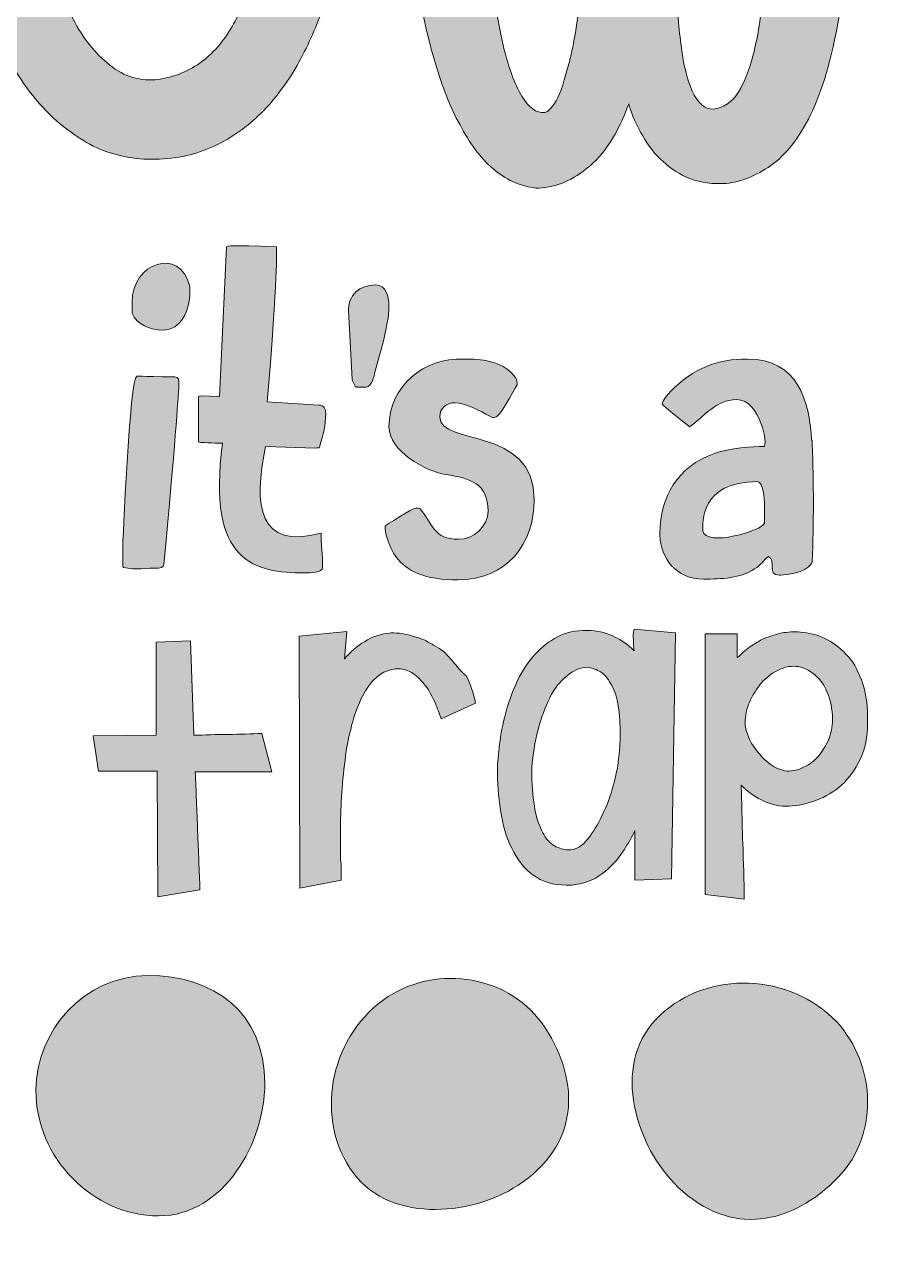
# Model space of a CAD drawing. Header units: inches. Extents: x 105 to 329, y 59 to 370.
# Drawn here: x 218.9 to 328.7, y 59.4 to 214.9 of the extents above; entities that cross this region are included whole.
import ezdxf

# ---------------------------------------------------------------- set-up
doc = ezdxf.new("R2010")
doc.units = ezdxf.units.IN
doc.header["$MEASUREMENT"] = 0
doc.layers.add('Calque 1', color=7, linetype='Continuous')

# ---------------------------------------------------------------- blocks, each defined once
blk = doc.blocks.new('block 4')
at = {"layer": 'Calque 1', "true_color": 0xe30613}
h = blk.add_hatch(color=12, dxfattribs=at)
h.dxf.hatch_style = 2
edge = h.paths.add_edge_path()
edge.add_spline(control_points=[(290.9, 233.7), (290.8, 227.9), (290.6, 223.1), (290.2, 219.3), (289.8, 215.5), (289.3, 212.4), (288.7, 210.1), (288.1, 207.8), (287.6, 206.1), (287, 205.1), (286.4, 204.1), (285.9, 203.6), (285.5, 203.6), (284.5, 203.5), (283.5, 204.2), (282.6, 205.7), (281.7, 207.2), (280.8, 209.6), (280.1, 212.8), (279.4, 216), (278.8, 220.2), (278.4, 225.3), (278, 230.4), (277.8, 236.5), (277.8, 243.7), (277.8, 245), (277.8, 246.6), (277.8, 248.2), (277.8, 249.9), (277.9, 251.6), (277.9, 253.5), (277.9, 255.3), (278, 257.2), (278.1, 259), (278.2, 260.8), (278.3, 262.6), (278.4, 264.2), (278.4, 264.2), (266.2, 261.7), (266.2, 261.7), (266.2, 258.8), (266.3, 255.7), (266.4, 252.2), (266.5, 248.8), (266.7, 245.2), (266.9, 241.6), (267.1, 238), (267.4, 234.3), (267.8, 230.5), (268.2, 226.8), (268.7, 223.2), (269.3, 219.7), (269.9, 216.3), (270.6, 213), (271.5, 210), (272.4, 207), (273.4, 204.3), (274.7, 202), (275.9, 199.7), (277.3, 197.8), (278.9, 196.4), (280.5, 195), (282.3, 194.2), (284.4, 193.9), (286.6, 193.9), (288.8, 194.7), (290.9, 196.4), (293.1, 198.1), (294.9, 200.8), (296.3, 204.7), (296.7, 203.3), (297.3, 201.9), (298.1, 200.6), (298.8, 199.3), (299.7, 198.2), (300.7, 197.3), (301.7, 196.4), (302.9, 195.6), (304.2, 195.1), (305.5, 194.6), (307.1, 194.4), (308.8, 194.5), (310.7, 194.7), (312.6, 195.5), (314.5, 196.8), (316.4, 198.1), (318.1, 200.3), (319.6, 203.3), (321.1, 206.4), (322.3, 210.5), (323.2, 215.7), (324.1, 220.9), (324.6, 227.6), (324.6, 235.7), (324.6, 239.5), (324.5, 243.8), (324.2, 248.5), (324, 253.2), (323.6, 258.5), (323.2, 264.4), (323.2, 264.4), (312.3, 265.4), (312.3, 265.4), (312.3, 265), (312.4, 264.3), (312.4, 263.6), (312.4, 262.8), (312.5, 262), (312.5, 261.2), (312.5, 260.4), (312.6, 259.5), (312.6, 258.7), (312.6, 257.9), (312.7, 257.1), (312.7, 256.5), (312.9, 252.6), (313.2, 248.4), (313.5, 243.7), (313.8, 239.1), (313.9, 234.4), (313.9, 229.7), (313.9, 226.4), (313.8, 223.3), (313.6, 220.4), (313.4, 217.4), (313.1, 214.8), (312.6, 212.5), (312.1, 210.2), (311.5, 208.3), (310.7, 206.8), (309.9, 205.3), (308.9, 204.4), (307.6, 204.1), (306.4, 203.8), (305.5, 204.4), (304.7, 205.8), (304, 207.2), (303.4, 209.1), (303.1, 211.5), (302.8, 213.8), (302.5, 216.4), (302.4, 219.1), (302.3, 221.9), (302.3, 224.4), (302.3, 226.8), (302.3, 226.8), (302.3, 234.3), (302.3, 234.3), (302.3, 234.3), (290.9, 233.7), (290.9, 233.7)], knot_values=[0, 0, 0, 0, 1, 1, 1, 2, 2, 2, 3, 3, 3, 4, 4, 4, 5, 5, 5, 6, 6, 6, 7, 7, 7, 8, 8, 8, 9, 9, 9, 10, 10, 10, 11, 11, 11, 12, 12, 12, 13, 13, 13, 14, 14, 14, 15, 15, 15, 16, 16, 16, 17, 17, 17, 18, 18, 18, 19, 19, 19, 20, 20, 20, 21, 21, 21, 22, 22, 22, 23, 23, 23, 24, 24, 24, 25, 25, 25, 26, 26, 26, 27, 27, 27, 28, 28, 28, 29, 29, 29, 30, 30, 30, 31, 31, 31, 32, 32, 32, 33, 33, 33, 34, 34, 34, 35, 35, 35, 36, 36, 36, 37, 37, 37, 38, 38, 38, 39, 39, 39, 40, 40, 40, 41, 41, 41, 42, 42, 42, 43, 43, 43, 44, 44, 44, 45, 45, 45, 46, 46, 46, 47, 47, 47, 48, 48, 48, 49, 49, 49, 50, 50, 50, 50], degree=3, periodic=1)
h = blk.add_hatch(color=12, dxfattribs=at)
h.dxf.hatch_style = 2
edge = h.paths.add_edge_path()
edge.add_spline(control_points=[(211.5, 226.4), (211.9, 223.7), (212.6, 221), (213.5, 218.3), (214.4, 215.6), (215.5, 213), (216.9, 210.5), (218.2, 208), (219.8, 205.8), (221.6, 203.9), (223.4, 202), (225.5, 200.5), (227.7, 199.3), (230, 198.2), (232.5, 197.6), (235.2, 197.6), (238, 197.6), (240.5, 198.1), (242.8, 199.1), (245.1, 200.1), (247.1, 201.5), (248.9, 203.2), (250.7, 204.9), (252.2, 206.9), (253.6, 209.2), (254.9, 211.5), (256, 213.8), (256.9, 216.3), (257.8, 218.8), (258.4, 221.3), (258.8, 223.8), (259.2, 226.3), (259.4, 228.7), (259.4, 231), (259.4, 235), (258.9, 238.9), (257.9, 242.7), (256.9, 246.5), (255.3, 249.9), (253.3, 252.8), (251.2, 255.8), (248.7, 258.1), (245.6, 259.9), (242.5, 261.7), (238.9, 262.6), (234.8, 262.6), (234, 262.6), (233.2, 262.6), (232.5, 262.5), (231.8, 262.5), (231, 262.4), (230.3, 262.3), (226.8, 261.8), (223.8, 260.6), (221.4, 258.8), (218.9, 257), (216.9, 254.9), (215.3, 252.3), (213.7, 249.7), (212.6, 246.8), (211.8, 243.7), (211.1, 240.5), (210.7, 237.2), (210.7, 233.9), (210.8, 231.6), (211, 229.1), (211.5, 226.4)], knot_values=[0, 0, 0, 0, 1, 1, 1, 2, 2, 2, 3, 3, 3, 4, 4, 4, 5, 5, 5, 6, 6, 6, 7, 7, 7, 8, 8, 8, 9, 9, 9, 10, 10, 10, 11, 11, 11, 12, 12, 12, 13, 13, 13, 14, 14, 14, 15, 15, 15, 16, 16, 16, 17, 17, 17, 18, 18, 18, 19, 19, 19, 20, 20, 20, 21, 21, 21, 22, 22, 22, 22], degree=3, periodic=1)
edge = h.paths.add_edge_path()
edge.add_spline(control_points=[(222.1, 239.3), (222.6, 241.7), (223.4, 243.9), (224.5, 245.7), (225.5, 247.6), (226.8, 249.1), (228.4, 250.3), (229.9, 251.5), (231.7, 252.1), (233.7, 252.2), (236.2, 252.3), (238.4, 251.8), (240.2, 250.5), (242.1, 249.2), (243.7, 247.5), (245, 245.3), (246.3, 243.1), (247.3, 240.6), (247.9, 237.7), (248.5, 234.8), (248.9, 232), (248.9, 229.1), (248.9, 226.6), (248.7, 224.2), (248.2, 221.8), (247.7, 219.4), (246.9, 217.2), (245.9, 215.3), (244.9, 213.4), (243.6, 211.7), (242, 210.4), (240.4, 209.1), (238.6, 208.3), (236.5, 207.9), (234.2, 207.5), (232.1, 208), (230.2, 209.4), (228.3, 210.8), (226.7, 212.7), (225.4, 215.1), (224.1, 217.5), (223, 220.2), (222.3, 223.2), (221.6, 226.2), (221.2, 229.1), (221.2, 231.9), (221.3, 234.5), (221.6, 236.9), (222.1, 239.3)], knot_values=[0, 0, 0, 0, 1, 1, 1, 2, 2, 2, 3, 3, 3, 4, 4, 4, 5, 5, 5, 6, 6, 6, 7, 7, 7, 8, 8, 8, 9, 9, 9, 10, 10, 10, 11, 11, 11, 12, 12, 12, 13, 13, 13, 14, 14, 14, 15, 15, 15, 16, 16, 16, 16], degree=3, periodic=1)
at = {"layer": 'Calque 1', "lineweight": 0}
for points, knots in [([(290.9, 233.7), (290.8, 227.9), (290.6, 223.1), (290.2, 219.3), (289.8, 215.5), (289.3, 212.4), (288.7, 210.1), (288.1, 207.8), (287.6, 206.1), (287, 205.1), (286.4, 204.1), (285.9, 203.6), (285.5, 203.6), (284.5, 203.5), (283.5, 204.2), (282.6, 205.7), (281.7, 207.2), (280.8, 209.6), (280.1, 212.8), (279.4, 216), (278.8, 220.2), (278.4, 225.3), (278, 230.4), (277.8, 236.5), (277.8, 243.7), (277.8, 245), (277.8, 246.6), (277.8, 248.2), (277.8, 249.9), (277.9, 251.6), (277.9, 253.5), (277.9, 255.3), (278, 257.2), (278.1, 259), (278.2, 260.8), (278.3, 262.6), (278.4, 264.2), (278.4, 264.2), (266.2, 261.7), (266.2, 261.7), (266.2, 258.8), (266.3, 255.7), (266.4, 252.2), (266.5, 248.8), (266.7, 245.2), (266.9, 241.6), (267.1, 238), (267.4, 234.3), (267.8, 230.5), (268.2, 226.8), (268.7, 223.2), (269.3, 219.7), (269.9, 216.3), (270.6, 213), (271.5, 210), (272.4, 207), (273.4, 204.3), (274.7, 202), (275.9, 199.7), (277.3, 197.8), (278.9, 196.4), (280.5, 195), (282.3, 194.2), (284.4, 193.9), (286.6, 193.9), (288.8, 194.7), (290.9, 196.4), (293.1, 198.1), (294.9, 200.8), (296.3, 204.7), (296.7, 203.3), (297.3, 201.9), (298.1, 200.6), (298.8, 199.3), (299.7, 198.2), (300.7, 197.3), (301.7, 196.4), (302.9, 195.6), (304.2, 195.1), (305.5, 194.6), (307.1, 194.4), (308.8, 194.5), (310.7, 194.7), (312.6, 195.5), (314.5, 196.8), (316.4, 198.1), (318.1, 200.3), (319.6, 203.3), (321.1, 206.4), (322.3, 210.5), (323.2, 215.7), (324.1, 220.9), (324.6, 227.6), (324.6, 235.7), (324.6, 239.5), (324.5, 243.8), (324.2, 248.5), (324, 253.2), (323.6, 258.5), (323.2, 264.4), (323.2, 264.4), (312.3, 265.4), (312.3, 265.4), (312.3, 265), (312.4, 264.3), (312.4, 263.6), (312.4, 262.8), (312.5, 262), (312.5, 261.2), (312.5, 260.4), (312.6, 259.5), (312.6, 258.7), (312.6, 257.9), (312.7, 257.1), (312.7, 256.5), (312.9, 252.6), (313.2, 248.4), (313.5, 243.7), (313.8, 239.1), (313.9, 234.4), (313.9, 229.7), (313.9, 226.4), (313.8, 223.3), (313.6, 220.4), (313.4, 217.4), (313.1, 214.8), (312.6, 212.5), (312.1, 210.2), (311.5, 208.3), (310.7, 206.8), (309.9, 205.3), (308.9, 204.4), (307.6, 204.1), (306.4, 203.8), (305.5, 204.4), (304.7, 205.8), (304, 207.2), (303.4, 209.1), (303.1, 211.5), (302.8, 213.8), (302.5, 216.4), (302.4, 219.1), (302.3, 221.9), (302.3, 224.4), (302.3, 226.8), (302.3, 226.8), (302.3, 234.3), (302.3, 234.3), (302.3, 234.3), (290.9, 233.7), (290.9, 233.7)], [0, 0, 0, 0, 1, 1, 1, 2, 2, 2, 3, 3, 3, 4, 4, 4, 5, 5, 5, 6, 6, 6, 7, 7, 7, 8, 8, 8, 9, 9, 9, 10, 10, 10, 11, 11, 11, 12, 12, 12, 13, 13, 13, 14, 14, 14, 15, 15, 15, 16, 16, 16, 17, 17, 17, 18, 18, 18, 19, 19, 19, 20, 20, 20, 21, 21, 21, 22, 22, 22, 23, 23, 23, 24, 24, 24, 25, 25, 25, 26, 26, 26, 27, 27, 27, 28, 28, 28, 29, 29, 29, 30, 30, 30, 31, 31, 31, 32, 32, 32, 33, 33, 33, 34, 34, 34, 35, 35, 35, 36, 36, 36, 37, 37, 37, 38, 38, 38, 39, 39, 39, 40, 40, 40, 41, 41, 41, 42, 42, 42, 43, 43, 43, 44, 44, 44, 45, 45, 45, 46, 46, 46, 47, 47, 47, 48, 48, 48, 49, 49, 49, 50, 50, 50, 50]), ([(211.5, 226.4), (211.9, 223.7), (212.6, 221), (213.5, 218.3), (214.4, 215.6), (215.5, 213), (216.9, 210.5), (218.2, 208), (219.8, 205.8), (221.6, 203.9), (223.4, 202), (225.5, 200.5), (227.7, 199.3), (230, 198.2), (232.5, 197.6), (235.2, 197.6), (238, 197.6), (240.5, 198.1), (242.8, 199.1), (245.1, 200.1), (247.1, 201.5), (248.9, 203.2), (250.7, 204.9), (252.2, 206.9), (253.6, 209.2), (254.9, 211.5), (256, 213.8), (256.9, 216.3), (257.8, 218.8), (258.4, 221.3), (258.8, 223.8), (259.2, 226.3), (259.4, 228.7), (259.4, 231), (259.4, 235), (258.9, 238.9), (257.9, 242.7), (256.9, 246.5), (255.3, 249.9), (253.3, 252.8), (251.2, 255.8), (248.7, 258.1), (245.6, 259.9), (242.5, 261.7), (238.9, 262.6), (234.8, 262.6), (234, 262.6), (233.2, 262.6), (232.5, 262.5), (231.8, 262.5), (231, 262.4), (230.3, 262.3), (226.8, 261.8), (223.8, 260.6), (221.4, 258.8), (218.9, 257), (216.9, 254.9), (215.3, 252.3), (213.7, 249.7), (212.6, 246.8), (211.8, 243.7), (211.1, 240.5), (210.7, 237.2), (210.7, 233.9), (210.8, 231.6), (211, 229.1), (211.5, 226.4)], [0, 0, 0, 0, 1, 1, 1, 2, 2, 2, 3, 3, 3, 4, 4, 4, 5, 5, 5, 6, 6, 6, 7, 7, 7, 8, 8, 8, 9, 9, 9, 10, 10, 10, 11, 11, 11, 12, 12, 12, 13, 13, 13, 14, 14, 14, 15, 15, 15, 16, 16, 16, 17, 17, 17, 18, 18, 18, 19, 19, 19, 20, 20, 20, 21, 21, 21, 22, 22, 22, 22]), ([(222.1, 239.3), (222.6, 241.7), (223.4, 243.9), (224.5, 245.7), (225.5, 247.6), (226.8, 249.1), (228.4, 250.3), (229.9, 251.5), (231.7, 252.1), (233.7, 252.2), (236.2, 252.3), (238.4, 251.8), (240.2, 250.5), (242.1, 249.2), (243.7, 247.5), (245, 245.3), (246.3, 243.1), (247.3, 240.6), (247.9, 237.7), (248.5, 234.8), (248.9, 232), (248.9, 229.1), (248.9, 226.6), (248.7, 224.2), (248.2, 221.8), (247.7, 219.4), (246.9, 217.2), (245.9, 215.3), (244.9, 213.4), (243.6, 211.7), (242, 210.4), (240.4, 209.1), (238.6, 208.3), (236.5, 207.9), (234.2, 207.5), (232.1, 208), (230.2, 209.4), (228.3, 210.8), (226.7, 212.7), (225.4, 215.1), (224.1, 217.5), (223, 220.2), (222.3, 223.2), (221.6, 226.2), (221.2, 229.1), (221.2, 231.9), (221.3, 234.5), (221.6, 236.9), (222.1, 239.3)], [0, 0, 0, 0, 1, 1, 1, 2, 2, 2, 3, 3, 3, 4, 4, 4, 5, 5, 5, 6, 6, 6, 7, 7, 7, 8, 8, 8, 9, 9, 9, 10, 10, 10, 11, 11, 11, 12, 12, 12, 13, 13, 13, 14, 14, 14, 15, 15, 15, 16, 16, 16, 16])]:
    blk.add_open_spline(points, degree=3, knots=knots, dxfattribs=at)
blk = doc.blocks.new('block 7')
at = {"layer": 'Calque 1', "true_color": 0xffffff}
h = blk.add_hatch(color=7, dxfattribs=at)
h.dxf.hatch_style = 2
edge = h.paths.add_edge_path()
edge.add_spline(control_points=[(232.7, 179.3), (232.7, 179.1), (232.7, 178.1), (232.7, 177.9), (233.2, 176.4), (235.2, 175.7), (236.6, 175.7), (239, 175.7), (240.1, 178.3), (240.1, 180.5), (240.1, 180.7), (240.1, 181.3), (240.1, 181.3), (238.8, 186.5), (232.7, 184.3), (232.7, 179.3)], knot_values=[0, 0, 0, 0, 1, 1, 1, 2, 2, 2, 3, 3, 3, 4, 4, 4, 5, 5, 5, 5], degree=3, periodic=1)
h = blk.add_hatch(color=7, dxfattribs=at)
h.dxf.hatch_style = 2
edge = h.paths.add_edge_path()
edge.add_spline(control_points=[(256.2, 160.6), (256.4, 160.6), (256.7, 160.6), (256.7, 160.7), (257.2, 162.5), (257.5, 163.3), (257.5, 165.1), (257.5, 165.6), (257.3, 166.1), (256.6, 166.1), (256.6, 166.1), (250, 166.5), (250, 166.5), (251.4, 183.1), (251.2, 185.6), (251.2, 186.4), (245.1, 186.6), (245, 186.5), (244.8, 186.4), (244.8, 186.4), (243.9, 167.2), (243.9, 167.2), (243.9, 167.2), (241.5, 167.3), (241.5, 167.3), (241.4, 167.3), (241.2, 167.2), (241.2, 167.2), (241.2, 167.2), (241.2, 161.4), (241.2, 161.4), (241.2, 161.4), (241.4, 161.3), (241.5, 161.3), (241.7, 161.3), (244, 161.2), (244.3, 161.2), (242.2, 145.9), (248.4, 144.6), (254.8, 144.6), (255.5, 144.6), (257.1, 144.6), (257.1, 145.3), (257.1, 146.7), (256.9, 148.5), (256.9, 149.7), (248.9, 147.5), (248.2, 153.2), (249.8, 160.8), (249.8, 160.8), (256.2, 160.6), (256.2, 160.6)], knot_values=[0, 0, 0, 0, 1, 1, 1, 2, 2, 2, 3, 3, 3, 4, 4, 4, 5, 5, 5, 6, 6, 6, 7, 7, 7, 8, 8, 8, 9, 9, 9, 10, 10, 10, 11, 11, 11, 12, 12, 12, 13, 13, 13, 14, 14, 14, 15, 15, 15, 16, 16, 16, 17, 17, 17, 17], degree=3, periodic=1)
h = blk.add_hatch(color=7, dxfattribs=at)
h.dxf.hatch_style = 2
edge = h.paths.add_edge_path()
edge.add_spline(control_points=[(263.9, 181.5), (261.8, 181.5), (260.4, 180.2), (260.4, 178.2), (260.4, 178.2), (260.9, 169.4), (260.9, 169.4), (260.9, 169.3), (261.2, 168.4), (261.5, 168.4), (261.5, 168.4), (262.7, 168.4), (262.7, 168.4), (263.4, 168.4), (263.7, 169.9), (263.8, 170.3), (265.5, 176.3), (265.6, 177.7), (265.6, 179), (265.6, 179.9), (265.2, 181.5), (263.9, 181.5)], knot_values=[0, 0, 0, 0, 1, 1, 1, 2, 2, 2, 3, 3, 3, 4, 4, 4, 5, 5, 5, 6, 6, 6, 7, 7, 7, 7], degree=3, periodic=1)
h = blk.add_hatch(color=7, dxfattribs=at)
h.dxf.hatch_style = 2
edge = h.paths.add_edge_path()
edge.add_spline(control_points=[(265.6, 163.3), (265.6, 160.3), (270.2, 157.6), (272.9, 157.2), (276, 156.7), (278.3, 156.1), (278.3, 152.5), (278.3, 150.5), (276.4, 148.9), (274.5, 148.9), (271.3, 148.9), (271.3, 150.8), (269.6, 152.8), (269.4, 152.9), (269.3, 152.9), (269.1, 152.9), (268.5, 152.9), (265.1, 150.6), (265.1, 150.6), (265.1, 149.7), (265.4, 148.8), (265.6, 148.4), (266.9, 144.6), (270.6, 143.7), (274.4, 143.7), (280.7, 143.7), (284.2, 148.3), (284.2, 154), (284.2, 163.5), (272.1, 160.8), (272.1, 164.6), (272.1, 165.7), (273, 166.4), (274, 166.4), (275.4, 166.4), (277.3, 165.3), (278.5, 164.7), (278.5, 164.7), (278.8, 164.5), (278.8, 164.5), (278.8, 164.5), (279.1, 164.5), (279.1, 164.5), (279.8, 164.5), (281.5, 167.8), (282, 168.7), (282, 168.7), (282, 168.9), (282, 168.9), (282, 169.3), (281.9, 169.5), (281.6, 169.9), (281.6, 169.9), (281.6, 169.9), (281.6, 169.9), (280, 171.8), (277.4, 172), (275.1, 172), (270.2, 172.2), (265.6, 168.6), (265.6, 163.3)], knot_values=[0, 0, 0, 0, 1, 1, 1, 2, 2, 2, 3, 3, 3, 4, 4, 4, 5, 5, 5, 6, 6, 6, 7, 7, 7, 8, 8, 8, 9, 9, 9, 10, 10, 10, 11, 11, 11, 12, 12, 12, 13, 13, 13, 14, 14, 14, 15, 15, 15, 16, 16, 16, 17, 17, 17, 18, 18, 18, 19, 19, 19, 20, 20, 20, 20], degree=3, periodic=1)
h = blk.add_hatch(color=7, dxfattribs=at)
h.dxf.hatch_style = 2
edge = h.paths.add_edge_path()
edge.add_spline(control_points=[(238.7, 168.5), (238.7, 168.5), (238.7, 168.9), (238.7, 169), (238.7, 169.2), (238.7, 169.7), (238.2, 169.7), (233.5, 169.8), (233.4, 169.8), (233.3, 169.8), (232.4, 169.8), (231.5, 147.8), (231.5, 147.8), (231.5, 147.5), (231.5, 145.8), (231.5, 145.4), (231.5, 145.4), (231.6, 145.3), (231.6, 145.3), (233.1, 144.9), (234.6, 145.3), (236.1, 145.2), (236.7, 145.3), (236.8, 145.5), (236.8, 146.1), (238.2, 160.7), (238.6, 167.1), (238.7, 168.5)], knot_values=[0, 0, 0, 0, 1, 1, 1, 2, 2, 2, 3, 3, 3, 4, 4, 4, 5, 5, 5, 6, 6, 6, 7, 7, 7, 8, 8, 8, 9, 9, 9, 9], degree=3, periodic=1)
at = {"layer": 'Calque 1', "lineweight": 0}
for points, knots in [([(232.7, 179.3), (232.7, 179.1), (232.7, 178.1), (232.7, 177.9), (233.2, 176.4), (235.2, 175.7), (236.6, 175.7), (239, 175.7), (240.1, 178.3), (240.1, 180.5), (240.1, 180.7), (240.1, 181.3), (240.1, 181.3), (238.8, 186.5), (232.7, 184.3), (232.7, 179.3)], [0, 0, 0, 0, 1, 1, 1, 2, 2, 2, 3, 3, 3, 4, 4, 4, 5, 5, 5, 5]), ([(256.2, 160.6), (256.4, 160.6), (256.7, 160.6), (256.7, 160.7), (257.2, 162.5), (257.5, 163.3), (257.5, 165.1), (257.5, 165.6), (257.3, 166.1), (256.6, 166.1), (256.6, 166.1), (250, 166.5), (250, 166.5), (251.4, 183.1), (251.2, 185.6), (251.2, 186.4), (245.1, 186.6), (245, 186.5), (244.8, 186.4), (244.8, 186.4), (243.9, 167.2), (243.9, 167.2), (243.9, 167.2), (241.5, 167.3), (241.5, 167.3), (241.4, 167.3), (241.2, 167.2), (241.2, 167.2), (241.2, 167.2), (241.2, 161.4), (241.2, 161.4), (241.2, 161.4), (241.4, 161.3), (241.5, 161.3), (241.7, 161.3), (244, 161.2), (244.3, 161.2), (242.2, 145.9), (248.4, 144.6), (254.8, 144.6), (255.5, 144.6), (257.1, 144.6), (257.1, 145.3), (257.1, 146.7), (256.9, 148.5), (256.9, 149.7), (248.9, 147.5), (248.2, 153.2), (249.8, 160.8), (249.8, 160.8), (256.2, 160.6), (256.2, 160.6)], [0, 0, 0, 0, 1, 1, 1, 2, 2, 2, 3, 3, 3, 4, 4, 4, 5, 5, 5, 6, 6, 6, 7, 7, 7, 8, 8, 8, 9, 9, 9, 10, 10, 10, 11, 11, 11, 12, 12, 12, 13, 13, 13, 14, 14, 14, 15, 15, 15, 16, 16, 16, 17, 17, 17, 17]), ([(263.9, 181.5), (261.8, 181.5), (260.4, 180.2), (260.4, 178.2), (260.4, 178.2), (260.9, 169.4), (260.9, 169.4), (260.9, 169.3), (261.2, 168.4), (261.5, 168.4), (261.5, 168.4), (262.7, 168.4), (262.7, 168.4), (263.4, 168.4), (263.7, 169.9), (263.8, 170.3), (265.5, 176.3), (265.6, 177.7), (265.6, 179), (265.6, 179.9), (265.2, 181.5), (263.9, 181.5)], [0, 0, 0, 0, 1, 1, 1, 2, 2, 2, 3, 3, 3, 4, 4, 4, 5, 5, 5, 6, 6, 6, 7, 7, 7, 7]), ([(265.6, 163.3), (265.6, 160.3), (270.2, 157.6), (272.9, 157.2), (276, 156.7), (278.3, 156.1), (278.3, 152.5), (278.3, 150.5), (276.4, 148.9), (274.5, 148.9), (271.3, 148.9), (271.3, 150.8), (269.6, 152.8), (269.4, 152.9), (269.3, 152.9), (269.1, 152.9), (268.5, 152.9), (265.1, 150.6), (265.1, 150.6), (265.1, 149.7), (265.4, 148.8), (265.6, 148.4), (266.9, 144.6), (270.6, 143.7), (274.4, 143.7), (280.7, 143.7), (284.2, 148.3), (284.2, 154), (284.2, 163.5), (272.1, 160.8), (272.1, 164.6), (272.1, 165.7), (273, 166.4), (274, 166.4), (275.4, 166.4), (277.3, 165.3), (278.5, 164.7), (278.5, 164.7), (278.8, 164.5), (278.8, 164.5), (278.8, 164.5), (279.1, 164.5), (279.1, 164.5), (279.8, 164.5), (281.5, 167.8), (282, 168.7), (282, 168.7), (282, 168.9), (282, 168.9), (282, 169.3), (281.9, 169.5), (281.6, 169.9), (281.6, 169.9), (281.6, 169.9), (281.6, 169.9), (280, 171.8), (277.4, 172), (275.1, 172), (270.2, 172.2), (265.6, 168.6), (265.6, 163.3)], [0, 0, 0, 0, 1, 1, 1, 2, 2, 2, 3, 3, 3, 4, 4, 4, 5, 5, 5, 6, 6, 6, 7, 7, 7, 8, 8, 8, 9, 9, 9, 10, 10, 10, 11, 11, 11, 12, 12, 12, 13, 13, 13, 14, 14, 14, 15, 15, 15, 16, 16, 16, 17, 17, 17, 18, 18, 18, 19, 19, 19, 20, 20, 20, 20]), ([(238.7, 168.5), (238.7, 168.5), (238.7, 168.9), (238.7, 169), (238.7, 169.2), (238.7, 169.7), (238.2, 169.7), (233.5, 169.8), (233.4, 169.8), (233.3, 169.8), (232.4, 169.8), (231.5, 147.8), (231.5, 147.8), (231.5, 147.5), (231.5, 145.8), (231.5, 145.4), (231.5, 145.4), (231.6, 145.3), (231.6, 145.3), (233.1, 144.9), (234.6, 145.3), (236.1, 145.2), (236.7, 145.3), (236.8, 145.5), (236.8, 146.1), (238.2, 160.7), (238.6, 167.1), (238.7, 168.5)], [0, 0, 0, 0, 1, 1, 1, 2, 2, 2, 3, 3, 3, 4, 4, 4, 5, 5, 5, 6, 6, 6, 7, 7, 7, 8, 8, 8, 9, 9, 9, 9])]:
    blk.add_open_spline(points, degree=3, knots=knots, dxfattribs=at)
blk = doc.blocks.new('block 8')
at = {"layer": 'Calque 1', "true_color": 0xffffff}
h = blk.add_hatch(color=7, dxfattribs=at)
h.dxf.hatch_style = 2
edge = h.paths.add_edge_path()
edge.add_spline(control_points=[(273.5, 133.6), (272.9, 134.3), (272.2, 134.9), (271.4, 135.3), (270.7, 135.7), (270, 136.1), (269.3, 136.3), (268.6, 136.5), (268, 136.7), (267.4, 136.8), (266.8, 136.9), (266.3, 136.9), (265.9, 136.9), (264.6, 136.8), (263.4, 136.4), (262.5, 135.8), (261.5, 135.2), (260.7, 134.5), (259.9, 133.6), (259.9, 133.6), (260.2, 137.1), (260.2, 137.1), (260.2, 137.1), (254.1, 136.5), (254.1, 136.5), (254.1, 136.5), (254.2, 104.2), (254.2, 104.2), (254.2, 104.2), (259.5, 105.2), (259.5, 105.2), (259.5, 105.5), (259.5, 105.8), (259.5, 106.3), (259.5, 106.7), (259.5, 107.2), (259.4, 107.8), (259.4, 108.3), (259.4, 108.9), (259.4, 109.4), (259.4, 110), (259.4, 110.5), (259.4, 111), (259.4, 112.3), (259.4, 113.8), (259.5, 115.3), (259.6, 116.8), (259.7, 118.4), (259.9, 120), (260.1, 121.6), (260.3, 123.1), (260.7, 124.5), (261, 126), (261.5, 127.2), (262, 128.4), (262.5, 129.5), (263.2, 130.5), (264, 131.2), (264.8, 131.9), (265.7, 132.3), (266.8, 132.3), (267.5, 132.3), (268.1, 132.1), (268.7, 131.7), (269.3, 131.3), (269.8, 130.7), (270.3, 130.1), (270.8, 129.5), (271.1, 128.7), (271.5, 128), (271.8, 127.2), (272.1, 126.5), (272.3, 125.9), (272.3, 125.9), (276.7, 127.9), (276.7, 127.9), (276.4, 129.2), (276, 130.4), (275.5, 131.4), (274.7, 132), (274.1, 132.9), (273.5, 133.6)], knot_values=[0, 0, 0, 0, 1, 1, 1, 2, 2, 2, 3, 3, 3, 4, 4, 4, 5, 5, 5, 6, 6, 6, 7, 7, 7, 8, 8, 8, 9, 9, 9, 10, 10, 10, 11, 11, 11, 12, 12, 12, 13, 13, 13, 14, 14, 14, 15, 15, 15, 16, 16, 16, 17, 17, 17, 18, 18, 18, 19, 19, 19, 20, 20, 20, 21, 21, 21, 22, 22, 22, 23, 23, 23, 24, 24, 24, 25, 25, 25, 26, 26, 26, 27, 27, 27, 27], degree=3, periodic=1)
h = blk.add_hatch(color=7, dxfattribs=at)
h.dxf.hatch_style = 2
edge = h.paths.add_edge_path()
edge.add_spline(control_points=[(296.9, 136), (296.9, 135.5), (296.9, 135), (297, 134.6), (296.2, 135.4), (295.4, 136), (294.5, 136.4), (293.6, 136.9), (292.6, 137.1), (291.5, 137.2), (290, 137.3), (288.7, 137.1), (287.6, 136.6), (286.5, 136.1), (285.5, 135.4), (284.6, 134.5), (283.7, 133.6), (283, 132.5), (282.3, 131.3), (281.7, 130.1), (281.2, 128.8), (280.8, 127.5), (280.4, 126.2), (280.1, 124.9), (279.9, 123.6), (279.7, 122.3), (279.6, 121.1), (279.5, 120.1), (279.5, 119.9), (279.5, 119.7), (279.5, 119.5), (279.5, 119.3), (279.5, 119.1), (279.5, 118.9), (279.5, 117.1), (279.7, 115.3), (280, 113.5), (280.3, 111.7), (280.8, 110.2), (281.6, 108.8), (282.3, 107.4), (283.3, 106.3), (284.5, 105.6), (285.7, 104.8), (287.2, 104.5), (289, 104.6), (290, 104.7), (290.8, 104.9), (291.7, 105.3), (292.5, 105.7), (293.2, 106.2), (293.9, 106.9), (294.6, 107.5), (295.2, 108.3), (295.7, 109.1), (296.2, 109.9), (296.7, 110.7), (297.1, 111.6), (297.1, 111.6), (297.1, 105.2), (297.1, 105.2), (297.1, 105.2), (301.8, 105.4), (301.8, 105.4), (301.8, 105.4), (302.3, 136.9), (302.3, 136.9), (302.3, 136.9), (297, 137.4), (297, 137.4), (296.8, 136.9), (296.9, 136.5), (296.9, 136)], knot_values=[0, 0, 0, 0, 1, 1, 1, 2, 2, 2, 3, 3, 3, 4, 4, 4, 5, 5, 5, 6, 6, 6, 7, 7, 7, 8, 8, 8, 9, 9, 9, 10, 10, 10, 11, 11, 11, 12, 12, 12, 13, 13, 13, 14, 14, 14, 15, 15, 15, 16, 16, 16, 17, 17, 17, 18, 18, 18, 19, 19, 19, 20, 20, 20, 21, 21, 21, 22, 22, 22, 23, 23, 23, 24, 24, 24, 24], degree=3, periodic=1)
edge = h.paths.add_edge_path()
edge.add_spline(control_points=[(295, 120.8), (294.9, 119.6), (294.6, 118.3), (294.2, 116.9), (293.8, 115.5), (293.3, 114.3), (292.7, 113.1), (292.1, 111.9), (291.5, 111), (290.8, 110.2), (290.1, 109.4), (289.4, 109.1), (288.6, 109.1), (288, 109.1), (287.4, 109.3), (286.8, 109.6), (286.2, 110), (285.7, 110.5), (285.3, 111.3), (284.9, 112.1), (284.5, 113.1), (284.3, 114.3), (284.1, 115.5), (283.9, 117), (283.9, 118.7), (283.9, 118.8), (283.9, 119), (283.9, 119.2), (283.9, 119.4), (283.9, 119.6), (283.9, 119.7), (284, 121.3), (284.3, 122.9), (284.7, 124.5), (285.1, 126), (285.6, 127.4), (286.2, 128.6), (286.8, 129.8), (287.5, 130.7), (288.4, 131.4), (289.2, 132.1), (290.1, 132.5), (291.1, 132.5), (291.7, 132.4), (292.2, 132.2), (292.7, 131.9), (293.2, 131.6), (293.6, 131.1), (294, 130.4), (294.4, 129.8), (294.7, 128.9), (294.9, 127.9), (295.1, 126.9), (295.2, 125.7), (295.2, 124.3), (295.2, 123.4), (295.2, 122.2), (295, 120.8)], knot_values=[0, 0, 0, 0, 1, 1, 1, 2, 2, 2, 3, 3, 3, 4, 4, 4, 5, 5, 5, 6, 6, 6, 7, 7, 7, 8, 8, 8, 9, 9, 9, 10, 10, 10, 11, 11, 11, 12, 12, 12, 13, 13, 13, 14, 14, 14, 15, 15, 15, 16, 16, 16, 17, 17, 17, 18, 18, 18, 19, 19, 19, 19], degree=3, periodic=1)
h = blk.add_hatch(color=7, dxfattribs=at)
h.dxf.hatch_style = 2
edge = h.paths.add_edge_path()
edge.add_spline(control_points=[(326.1, 130.9), (325.6, 132.2), (325, 133.4), (324.1, 134.2), (323.3, 135.1), (322.4, 135.7), (321.4, 136.2), (320.4, 136.7), (319.3, 136.9), (318.3, 137), (317.5, 137.1), (316.6, 137), (315.9, 136.9), (315.1, 136.7), (314.4, 136.5), (313.7, 136.2), (313, 135.9), (312.4, 135.5), (311.8, 135.1), (311.2, 134.7), (310.7, 134.2), (310.2, 133.7), (310.2, 133.7), (310.2, 136.8), (310.2, 136.8), (310.2, 136.8), (306.1, 136.8), (306.1, 136.8), (306.1, 136.8), (306.1, 103.4), (306.1, 103.4), (306.1, 103.4), (311.1, 102.8), (311.1, 102.8), (311.1, 105.1), (311, 107.5), (310.9, 110), (310.8, 112.5), (310.8, 115), (310.7, 117.4), (311.5, 116.6), (312.3, 116), (313.3, 115.5), (314.3, 115), (315.3, 114.7), (316.4, 114.7), (317.5, 114.7), (318.7, 114.9), (319.9, 115.3), (321.1, 115.7), (322.2, 116.3), (323.2, 117.1), (324.2, 117.9), (325, 119), (325.7, 120.2), (326.4, 121.5), (326.8, 123), (326.9, 124.7), (326.9, 124.9), (326.9, 125.2), (326.9, 125.5), (326.9, 125.8), (326.9, 126), (326.9, 126.2), (326.9, 127.9), (326.6, 129.5), (326.1, 130.9)], knot_values=[0, 0, 0, 0, 1, 1, 1, 2, 2, 2, 3, 3, 3, 4, 4, 4, 5, 5, 5, 6, 6, 6, 7, 7, 7, 8, 8, 8, 9, 9, 9, 10, 10, 10, 11, 11, 11, 12, 12, 12, 13, 13, 13, 14, 14, 14, 15, 15, 15, 16, 16, 16, 17, 17, 17, 18, 18, 18, 19, 19, 19, 20, 20, 20, 21, 21, 21, 22, 22, 22, 22], degree=3, periodic=1)
edge = h.paths.add_edge_path()
edge.add_spline(control_points=[(321.9, 123.2), (321.5, 122.4), (321.1, 121.7), (320.6, 121.1), (320.1, 120.5), (319.4, 120), (318.7, 119.7), (318, 119.3), (317.3, 119.2), (316.6, 119.2), (315.8, 119.3), (315.1, 119.6), (314.4, 120.1), (313.7, 120.6), (313.2, 121.2), (312.7, 121.8), (312.2, 122.4), (311.8, 123.1), (311.6, 123.7), (311.3, 124.4), (311.2, 124.9), (311.2, 125.4), (311.2, 126.3), (311.4, 127.2), (311.8, 128.1), (312.2, 129), (312.7, 129.8), (313.3, 130.5), (313.9, 131.2), (314.6, 131.7), (315.4, 132.1), (316.2, 132.5), (316.9, 132.7), (317.7, 132.6), (318.1, 132.6), (318.6, 132.5), (319.1, 132.2), (319.6, 132), (320.1, 131.6), (320.6, 131.1), (321.1, 130.6), (321.5, 129.9), (321.8, 129.1), (322.1, 128.3), (322.4, 127.2), (322.4, 125.8), (322.4, 124.9), (322.2, 124), (321.9, 123.2)], knot_values=[0, 0, 0, 0, 1, 1, 1, 2, 2, 2, 3, 3, 3, 4, 4, 4, 5, 5, 5, 6, 6, 6, 7, 7, 7, 8, 8, 8, 9, 9, 9, 10, 10, 10, 11, 11, 11, 12, 12, 12, 13, 13, 13, 14, 14, 14, 15, 15, 15, 16, 16, 16, 16], degree=3, periodic=1)
h = blk.add_hatch(color=7, dxfattribs=at)
h.dxf.hatch_style = 2
edge = h.paths.add_edge_path()
edge.add_spline(control_points=[(249.3, 124), (248, 124), (246.5, 123.9), (245, 123.9), (243.5, 123.9), (242, 123.8), (240.6, 123.8), (240.6, 123.8), (240.2, 135.9), (240.2, 135.9), (240.2, 135.9), (235.8, 135.7), (235.8, 135.7), (235.8, 133.8), (235.8, 131.9), (235.8, 129.8), (235.8, 127.7), (235.8, 125.7), (235.8, 123.8), (235.8, 123.8), (227.7, 123.7), (227.7, 123.7), (227.7, 123.7), (228.4, 119.2), (228.4, 119.2), (229.5, 119.2), (230.8, 119.2), (232.1, 119.2), (233.4, 119.2), (234.7, 119.2), (235.9, 119.2), (235.9, 119.2), (236, 103.1), (236, 103.1), (236, 103.1), (241.4, 104), (241.4, 104), (241.3, 106.4), (241.2, 108.9), (241.1, 111.5), (241, 114.1), (240.9, 116.7), (240.8, 119.1), (240.8, 119.1), (250.6, 119.1), (250.6, 119.1), (250.6, 119.1), (249.3, 124), (249.3, 124)], knot_values=[0, 0, 0, 0, 1, 1, 1, 2, 2, 2, 3, 3, 3, 4, 4, 4, 5, 5, 5, 6, 6, 6, 7, 7, 7, 8, 8, 8, 9, 9, 9, 10, 10, 10, 11, 11, 11, 12, 12, 12, 13, 13, 13, 14, 14, 14, 15, 15, 15, 16, 16, 16, 16], degree=3, periodic=1)
at = {"layer": 'Calque 1', "lineweight": 0}
for points, knots in [([(273.5, 133.6), (272.9, 134.3), (272.2, 134.9), (271.4, 135.3), (270.7, 135.7), (270, 136.1), (269.3, 136.3), (268.6, 136.5), (268, 136.7), (267.4, 136.8), (266.8, 136.9), (266.3, 136.9), (265.9, 136.9), (264.6, 136.8), (263.4, 136.4), (262.5, 135.8), (261.5, 135.2), (260.7, 134.5), (259.9, 133.6), (259.9, 133.6), (260.2, 137.1), (260.2, 137.1), (260.2, 137.1), (254.1, 136.5), (254.1, 136.5), (254.1, 136.5), (254.2, 104.2), (254.2, 104.2), (254.2, 104.2), (259.5, 105.2), (259.5, 105.2), (259.5, 105.5), (259.5, 105.8), (259.5, 106.3), (259.5, 106.7), (259.5, 107.2), (259.4, 107.8), (259.4, 108.3), (259.4, 108.9), (259.4, 109.4), (259.4, 110), (259.4, 110.5), (259.4, 111), (259.4, 112.3), (259.4, 113.8), (259.5, 115.3), (259.6, 116.8), (259.7, 118.4), (259.9, 120), (260.1, 121.6), (260.3, 123.1), (260.7, 124.5), (261, 126), (261.5, 127.2), (262, 128.4), (262.5, 129.5), (263.2, 130.5), (264, 131.2), (264.8, 131.9), (265.7, 132.3), (266.8, 132.3), (267.5, 132.3), (268.1, 132.1), (268.7, 131.7), (269.3, 131.3), (269.8, 130.7), (270.3, 130.1), (270.8, 129.5), (271.1, 128.7), (271.5, 128), (271.8, 127.2), (272.1, 126.5), (272.3, 125.9), (272.3, 125.9), (276.7, 127.9), (276.7, 127.9), (276.4, 129.2), (276, 130.4), (275.5, 131.4), (274.7, 132), (274.1, 132.9), (273.5, 133.6)], [0, 0, 0, 0, 1, 1, 1, 2, 2, 2, 3, 3, 3, 4, 4, 4, 5, 5, 5, 6, 6, 6, 7, 7, 7, 8, 8, 8, 9, 9, 9, 10, 10, 10, 11, 11, 11, 12, 12, 12, 13, 13, 13, 14, 14, 14, 15, 15, 15, 16, 16, 16, 17, 17, 17, 18, 18, 18, 19, 19, 19, 20, 20, 20, 21, 21, 21, 22, 22, 22, 23, 23, 23, 24, 24, 24, 25, 25, 25, 26, 26, 26, 27, 27, 27, 27]), ([(296.9, 136), (296.9, 135.5), (296.9, 135), (297, 134.6), (296.2, 135.4), (295.4, 136), (294.5, 136.4), (293.6, 136.9), (292.6, 137.1), (291.5, 137.2), (290, 137.3), (288.7, 137.1), (287.6, 136.6), (286.5, 136.1), (285.5, 135.4), (284.6, 134.5), (283.7, 133.6), (283, 132.5), (282.3, 131.3), (281.7, 130.1), (281.2, 128.8), (280.8, 127.5), (280.4, 126.2), (280.1, 124.9), (279.9, 123.6), (279.7, 122.3), (279.6, 121.1), (279.5, 120.1), (279.5, 119.9), (279.5, 119.7), (279.5, 119.5), (279.5, 119.3), (279.5, 119.1), (279.5, 118.9), (279.5, 117.1), (279.7, 115.3), (280, 113.5), (280.3, 111.7), (280.8, 110.2), (281.6, 108.8), (282.3, 107.4), (283.3, 106.3), (284.5, 105.6), (285.7, 104.8), (287.2, 104.5), (289, 104.6), (290, 104.7), (290.8, 104.9), (291.7, 105.3), (292.5, 105.7), (293.2, 106.2), (293.9, 106.9), (294.6, 107.5), (295.2, 108.3), (295.7, 109.1), (296.2, 109.9), (296.7, 110.7), (297.1, 111.6), (297.1, 111.6), (297.1, 105.2), (297.1, 105.2), (297.1, 105.2), (301.8, 105.4), (301.8, 105.4), (301.8, 105.4), (302.3, 136.9), (302.3, 136.9), (302.3, 136.9), (297, 137.4), (297, 137.4), (296.8, 136.9), (296.9, 136.5), (296.9, 136)], [0, 0, 0, 0, 1, 1, 1, 2, 2, 2, 3, 3, 3, 4, 4, 4, 5, 5, 5, 6, 6, 6, 7, 7, 7, 8, 8, 8, 9, 9, 9, 10, 10, 10, 11, 11, 11, 12, 12, 12, 13, 13, 13, 14, 14, 14, 15, 15, 15, 16, 16, 16, 17, 17, 17, 18, 18, 18, 19, 19, 19, 20, 20, 20, 21, 21, 21, 22, 22, 22, 23, 23, 23, 24, 24, 24, 24]), ([(326.1, 130.9), (325.6, 132.2), (325, 133.4), (324.1, 134.2), (323.3, 135.1), (322.4, 135.7), (321.4, 136.2), (320.4, 136.7), (319.3, 136.9), (318.3, 137), (317.5, 137.1), (316.6, 137), (315.9, 136.9), (315.1, 136.7), (314.4, 136.5), (313.7, 136.2), (313, 135.9), (312.4, 135.5), (311.8, 135.1), (311.2, 134.7), (310.7, 134.2), (310.2, 133.7), (310.2, 133.7), (310.2, 136.8), (310.2, 136.8), (310.2, 136.8), (306.1, 136.8), (306.1, 136.8), (306.1, 136.8), (306.1, 103.4), (306.1, 103.4), (306.1, 103.4), (311.1, 102.8), (311.1, 102.8), (311.1, 105.1), (311, 107.5), (310.9, 110), (310.8, 112.5), (310.8, 115), (310.7, 117.4), (311.5, 116.6), (312.3, 116), (313.3, 115.5), (314.3, 115), (315.3, 114.7), (316.4, 114.7), (317.5, 114.7), (318.7, 114.9), (319.9, 115.3), (321.1, 115.7), (322.2, 116.3), (323.2, 117.1), (324.2, 117.9), (325, 119), (325.7, 120.2), (326.4, 121.5), (326.8, 123), (326.9, 124.7), (326.9, 124.9), (326.9, 125.2), (326.9, 125.5), (326.9, 125.8), (326.9, 126), (326.9, 126.2), (326.9, 127.9), (326.6, 129.5), (326.1, 130.9)], [0, 0, 0, 0, 1, 1, 1, 2, 2, 2, 3, 3, 3, 4, 4, 4, 5, 5, 5, 6, 6, 6, 7, 7, 7, 8, 8, 8, 9, 9, 9, 10, 10, 10, 11, 11, 11, 12, 12, 12, 13, 13, 13, 14, 14, 14, 15, 15, 15, 16, 16, 16, 17, 17, 17, 18, 18, 18, 19, 19, 19, 20, 20, 20, 21, 21, 21, 22, 22, 22, 22]), ([(249.3, 124), (248, 124), (246.5, 123.9), (245, 123.9), (243.5, 123.9), (242, 123.8), (240.6, 123.8), (240.6, 123.8), (240.2, 135.9), (240.2, 135.9), (240.2, 135.9), (235.8, 135.7), (235.8, 135.7), (235.8, 133.8), (235.8, 131.9), (235.8, 129.8), (235.8, 127.7), (235.8, 125.7), (235.8, 123.8), (235.8, 123.8), (227.7, 123.7), (227.7, 123.7), (227.7, 123.7), (228.4, 119.2), (228.4, 119.2), (229.5, 119.2), (230.8, 119.2), (232.1, 119.2), (233.4, 119.2), (234.7, 119.2), (235.9, 119.2), (235.9, 119.2), (236, 103.1), (236, 103.1), (236, 103.1), (241.4, 104), (241.4, 104), (241.3, 106.4), (241.2, 108.9), (241.1, 111.5), (241, 114.1), (240.9, 116.7), (240.8, 119.1), (240.8, 119.1), (250.6, 119.1), (250.6, 119.1), (250.6, 119.1), (249.3, 124), (249.3, 124)], [0, 0, 0, 0, 1, 1, 1, 2, 2, 2, 3, 3, 3, 4, 4, 4, 5, 5, 5, 6, 6, 6, 7, 7, 7, 8, 8, 8, 9, 9, 9, 10, 10, 10, 11, 11, 11, 12, 12, 12, 13, 13, 13, 14, 14, 14, 15, 15, 15, 16, 16, 16, 16]), ([(295, 120.8), (294.9, 119.6), (294.6, 118.3), (294.2, 116.9), (293.8, 115.5), (293.3, 114.3), (292.7, 113.1), (292.1, 111.9), (291.5, 111), (290.8, 110.2), (290.1, 109.4), (289.4, 109.1), (288.6, 109.1), (288, 109.1), (287.4, 109.3), (286.8, 109.6), (286.2, 110), (285.7, 110.5), (285.3, 111.3), (284.9, 112.1), (284.5, 113.1), (284.3, 114.3), (284.1, 115.5), (283.9, 117), (283.9, 118.7), (283.9, 118.8), (283.9, 119), (283.9, 119.2), (283.9, 119.4), (283.9, 119.6), (283.9, 119.7), (284, 121.3), (284.3, 122.9), (284.7, 124.5), (285.1, 126), (285.6, 127.4), (286.2, 128.6), (286.8, 129.8), (287.5, 130.7), (288.4, 131.4), (289.2, 132.1), (290.1, 132.5), (291.1, 132.5), (291.7, 132.4), (292.2, 132.2), (292.7, 131.9), (293.2, 131.6), (293.6, 131.1), (294, 130.4), (294.4, 129.8), (294.7, 128.9), (294.9, 127.9), (295.1, 126.9), (295.2, 125.7), (295.2, 124.3), (295.2, 123.4), (295.2, 122.2), (295, 120.8)], [0, 0, 0, 0, 1, 1, 1, 2, 2, 2, 3, 3, 3, 4, 4, 4, 5, 5, 5, 6, 6, 6, 7, 7, 7, 8, 8, 8, 9, 9, 9, 10, 10, 10, 11, 11, 11, 12, 12, 12, 13, 13, 13, 14, 14, 14, 15, 15, 15, 16, 16, 16, 17, 17, 17, 18, 18, 18, 19, 19, 19, 19]), ([(321.9, 123.2), (321.5, 122.4), (321.1, 121.7), (320.6, 121.1), (320.1, 120.5), (319.4, 120), (318.7, 119.7), (318, 119.3), (317.3, 119.2), (316.6, 119.2), (315.8, 119.3), (315.1, 119.6), (314.4, 120.1), (313.7, 120.6), (313.2, 121.2), (312.7, 121.8), (312.2, 122.4), (311.8, 123.1), (311.6, 123.7), (311.3, 124.4), (311.2, 124.9), (311.2, 125.4), (311.2, 126.3), (311.4, 127.2), (311.8, 128.1), (312.2, 129), (312.7, 129.8), (313.3, 130.5), (313.9, 131.2), (314.6, 131.7), (315.4, 132.1), (316.2, 132.5), (316.9, 132.7), (317.7, 132.6), (318.1, 132.6), (318.6, 132.5), (319.1, 132.2), (319.6, 132), (320.1, 131.6), (320.6, 131.1), (321.1, 130.6), (321.5, 129.9), (321.8, 129.1), (322.1, 128.3), (322.4, 127.2), (322.4, 125.8), (322.4, 124.9), (322.2, 124), (321.9, 123.2)], [0, 0, 0, 0, 1, 1, 1, 2, 2, 2, 3, 3, 3, 4, 4, 4, 5, 5, 5, 6, 6, 6, 7, 7, 7, 8, 8, 8, 9, 9, 9, 10, 10, 10, 11, 11, 11, 12, 12, 12, 13, 13, 13, 14, 14, 14, 15, 15, 15, 16, 16, 16, 16])]:
    blk.add_open_spline(points, degree=3, knots=knots, dxfattribs=at)
blk = doc.blocks.new('block 6')
at = {"layer": 'Calque 1', "true_color": 0xffffff}
h = blk.add_hatch(color=7, dxfattribs=at)
h.dxf.hatch_style = 2
edge = h.paths.add_edge_path()
edge.add_spline(control_points=[(319.7, 161.6), (319.5, 166.7), (317.9, 172), (311.5, 172), (307.6, 172), (304.7, 170.9), (301.6, 167.8), (301.3, 167.4), (300.6, 166.7), (300.6, 166.2), (300.6, 166.1), (304.1, 163.3), (304.1, 163.3), (305.9, 164.6), (307.5, 166.8), (310.1, 166.8), (313.2, 166.8), (314.2, 160.8), (313.6, 160.8), (312.4, 160.8), (309.1, 160.6), (307.3, 159.9), (302.5, 158.2), (300.3, 154.3), (300.3, 149.7), (300.3, 149.7), (300.3, 149.4), (300.3, 149.4), (300.4, 146.5), (302.3, 143.8), (305.9, 143.8), (308.2, 143.8), (310.6, 143.9), (312.4, 145.1), (313.3, 145.6), (313.5, 146.2), (314.2, 146.7), (315.3, 146.2), (313.9, 144.3), (315.6, 144.3), (315.6, 144.3), (315.8, 144.3), (315.8, 144.3), (318.9, 144.6), (319.6, 145.5), (319.8, 146), (320, 151), (320, 156.1), (319.8, 161.1), (319.8, 161.1), (319.8, 161.6), (319.8, 161.6), (319.8, 161.6), (319.7, 161.6), (319.7, 161.6)], knot_values=[0, 0, 0, 0, 1, 1, 1, 2, 2, 2, 3, 3, 3, 4, 4, 4, 5, 5, 5, 6, 6, 6, 7, 7, 7, 8, 8, 8, 9, 9, 9, 10, 10, 10, 11, 11, 11, 12, 12, 12, 13, 13, 13, 14, 14, 14, 15, 15, 15, 16, 16, 16, 17, 17, 17, 18, 18, 18, 18], degree=3, periodic=1)
edge = h.paths.add_edge_path()
edge.add_spline(control_points=[(313.6, 150.9), (313.6, 150.1), (306.1, 147.8), (305.8, 150), (305.8, 151), (305.4, 156.3), (312.8, 156.3), (313.6, 156.3), (313.7, 153.8), (313.7, 152.1), (313.7, 152.1), (313.7, 150.9), (313.7, 150.9), (313.7, 150.9), (313.6, 150.9), (313.6, 150.9)], knot_values=[0, 0, 0, 0, 1, 1, 1, 2, 2, 2, 3, 3, 3, 4, 4, 4, 5, 5, 5, 5], degree=3, periodic=1)
at = {"layer": 'Calque 1', "lineweight": 0}
for points, knots in [([(319.7, 161.6), (319.5, 166.7), (317.9, 172), (311.5, 172), (307.6, 172), (304.7, 170.9), (301.6, 167.8), (301.3, 167.4), (300.6, 166.7), (300.6, 166.2), (300.6, 166.1), (304.1, 163.3), (304.1, 163.3), (305.9, 164.6), (307.5, 166.8), (310.1, 166.8), (313.2, 166.8), (314.2, 160.8), (313.6, 160.8), (312.4, 160.8), (309.1, 160.6), (307.3, 159.9), (302.5, 158.2), (300.3, 154.3), (300.3, 149.7), (300.3, 149.7), (300.3, 149.4), (300.3, 149.4), (300.4, 146.5), (302.3, 143.8), (305.9, 143.8), (308.2, 143.8), (310.6, 143.9), (312.4, 145.1), (313.3, 145.6), (313.5, 146.2), (314.2, 146.7), (315.3, 146.2), (313.9, 144.3), (315.6, 144.3), (315.6, 144.3), (315.8, 144.3), (315.8, 144.3), (318.9, 144.6), (319.6, 145.5), (319.8, 146), (320, 151), (320, 156.1), (319.8, 161.1), (319.8, 161.1), (319.8, 161.6), (319.8, 161.6), (319.8, 161.6), (319.7, 161.6), (319.7, 161.6)], [0, 0, 0, 0, 1, 1, 1, 2, 2, 2, 3, 3, 3, 4, 4, 4, 5, 5, 5, 6, 6, 6, 7, 7, 7, 8, 8, 8, 9, 9, 9, 10, 10, 10, 11, 11, 11, 12, 12, 12, 13, 13, 13, 14, 14, 14, 15, 15, 15, 16, 16, 16, 17, 17, 17, 18, 18, 18, 18]), ([(313.6, 150.9), (313.6, 150.1), (306.1, 147.8), (305.8, 150), (305.8, 151), (305.4, 156.3), (312.8, 156.3), (313.6, 156.3), (313.7, 153.8), (313.7, 152.1), (313.7, 152.1), (313.7, 150.9), (313.7, 150.9), (313.7, 150.9), (313.6, 150.9), (313.6, 150.9)], [0, 0, 0, 0, 1, 1, 1, 2, 2, 2, 3, 3, 3, 4, 4, 4, 5, 5, 5, 5])]:
    blk.add_open_spline(points, degree=3, knots=knots, dxfattribs=at)
at = {"layer": 'Calque 1'}
for name in ['block 7', 'block 8']:
    blk.add_blockref(name, (0, 0), dxfattribs=at)
blk = doc.blocks.new('block 3')
at = {"layer": 'Calque 1'}
for name in ['block 4', 'block 6']:
    blk.add_blockref(name, (0, 0), dxfattribs=at)
blk = doc.blocks.new('block 2')
at = {"layer": 'Calque 1', "true_color": 0x2a8db4}
h = blk.add_hatch(color=145, dxfattribs=at)
h.dxf.hatch_style = 2
edge = h.paths.add_edge_path()
edge.add_spline(control_points=[(260.6, 68.3), (265.2, 61.2), (276, 62.1), (282.1, 66.1), (289.9, 71.2), (290.2, 79.2), (285.6, 86.3), (281.2, 93.1), (271.8, 94.4), (265.5, 90.3), (258.3, 85.6), (256, 75.4), (260.6, 68.3)], knot_values=[0, 0, 0, 0, 1, 1, 1, 2, 2, 2, 3, 3, 3, 4, 4, 4, 4], degree=3, periodic=1)
at = {"layer": 'Calque 1', "true_color": 0xe20d18}
h = blk.add_hatch(color=12, dxfattribs=at)
h.dxf.hatch_style = 2
edge = h.paths.add_edge_path()
edge.add_spline(control_points=[(299.8, 87.4), (294, 81.3), (297.3, 71), (302.6, 65.9), (309.4, 59.4), (317.2, 61.1), (323.1, 67.1), (328.7, 72.9), (327.8, 82.4), (322.4, 87.6), (316.1, 93.6), (305.6, 93.5), (299.8, 87.4)], knot_values=[0, 0, 0, 0, 1, 1, 1, 2, 2, 2, 3, 3, 3, 4, 4, 4, 4], degree=3, periodic=1)
at = {"layer": 'Calque 1', "true_color": 0xf7a610}
h = blk.add_hatch(color=40, dxfattribs=at)
h.dxf.hatch_style = 2
edge = h.paths.add_edge_path()
edge.add_spline(control_points=[(236.1, 62.2), (244.5, 62.2), (249.7, 71.7), (249.7, 79.1), (249.7, 88.4), (243.1, 93), (234.7, 93), (226.6, 93), (220.4, 85.9), (220.4, 78.3), (220.3, 69.7), (227.7, 62.2), (236.1, 62.2)], knot_values=[0, 0, 0, 0, 1, 1, 1, 2, 2, 2, 3, 3, 3, 4, 4, 4, 4], degree=3, periodic=1)
at = {"layer": 'Calque 1', "lineweight": 0}
for points in [[(260.6, 68.3), (265.2, 61.2), (276, 62.1), (282.1, 66.1), (289.9, 71.2), (290.2, 79.2), (285.6, 86.3), (281.2, 93.1), (271.8, 94.4), (265.5, 90.3), (258.3, 85.6), (256, 75.4), (260.6, 68.3)], [(299.8, 87.4), (294, 81.3), (297.3, 71), (302.6, 65.9), (309.4, 59.4), (317.2, 61.1), (323.1, 67.1), (328.7, 72.9), (327.8, 82.4), (322.4, 87.6), (316.1, 93.6), (305.6, 93.5), (299.8, 87.4)], [(236.1, 62.2), (244.5, 62.2), (249.7, 71.7), (249.7, 79.1), (249.7, 88.4), (243.1, 93), (234.7, 93), (226.6, 93), (220.4, 85.9), (220.4, 78.3), (220.3, 69.7), (227.7, 62.2), (236.1, 62.2)]]:
    blk.add_open_spline(points, degree=3, knots=[0, 0, 0, 0, 1, 1, 1, 2, 2, 2, 3, 3, 3, 4, 4, 4, 4], dxfattribs=at)
at = {"layer": 'Calque 1'}
blk.add_blockref('block 3', (0, 0), dxfattribs=at)

msp = doc.modelspace()

# ---------------------------------------------------------------- block references
at = {"layer": 'Calque 1'}
msp.add_blockref('block 2', (0, 0), dxfattribs=at)

doc.saveas('drawing.dxf')
